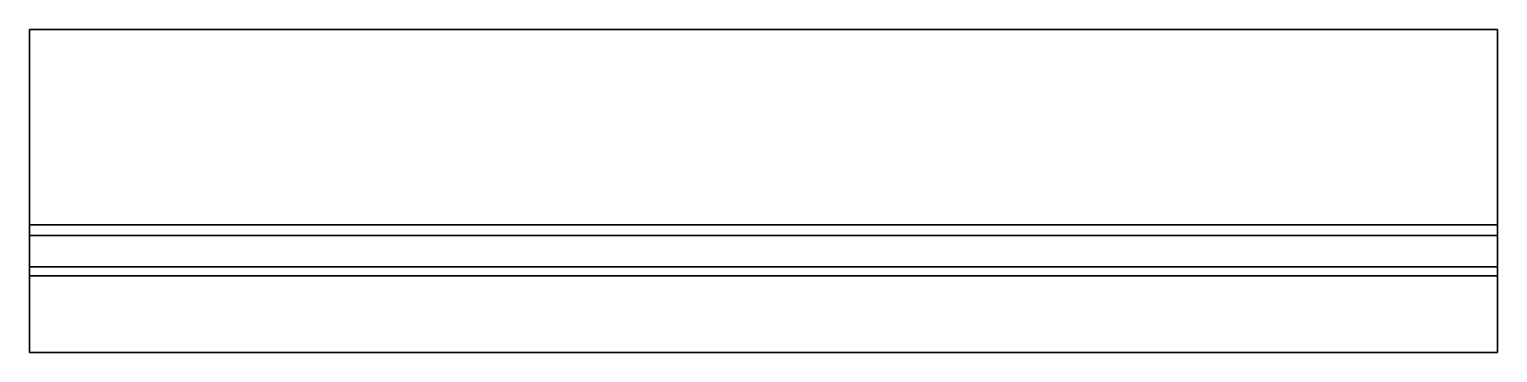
# Model space of a CAD drawing. Header units: millimetres. Extents: x 0 to 1500, y -330 to 0.
import ezdxf

# ---------------------------------------------------------------- set-up
doc = ezdxf.new("R2010")
doc.units = ezdxf.units.MM
doc.layers.add('Painel', color=5, linetype='Continuous')
doc.layers.add('Usinagem', color=2, linetype='Continuous')

msp = doc.modelspace()

# ---------------------------------------------------------------- linework, layer by layer
at = {"layer": 'Painel'}
for points in [[(0, 0, 30), (0, 0), (1500, 0), (1500, 0, 30)], [(0, -210.5), (1500, -210.5), (1500, 0), (0, 0)], [(0, -210.5, 30), (1500, -210.5, 30), (1500, 0, 30), (0, 0, 30)], [(1500, -242.5, 30), (1500, -330, 30), (0, -330, 30), (0, -242.5, 30)], [(1500, -242.5), (1500, -330), (0, -330), (0, -242.5)], [(0, -330, 30), (0, -330), (1500, -330), (1500, -330, 30)]]:
    msp.add_3dface(points, dxfattribs=at)
for points, invisible_edges in [([(0, 0, 30), (0, 0, 17), (0, -199.5, 17), (0, -210.5, 30)], 2), ([(0, 0), (0, -210.5), (0, -199.5, 13), (0, 0, 13)], 4), ([(0, 0, 17), (0, 0, 13), (0, -199.5, 13), (0, -199.5, 17)], 14), ([(1500, 0, 30), (1500, 0, 17), (1500, -199.5, 17), (1500, -210.5, 30)], 2), ([(1500, 0), (1500, -210.5), (1500, -199.5, 13), (1500, 0, 13)], 4), ([(1500, 0, 17), (1500, 0, 13), (1500, -199.5, 13), (1500, -199.5, 17)], 14), ([(0, -199.5, 17), (0, -199.5, 13), (0, -251.5, 13), (0, -251.5, 17)], 5), ([(1500, -199.5, 17), (1500, -199.5, 13), (1500, -251.5, 13), (1500, -251.5, 17)], 5), ([(0, -242.5, 30), (0, -251.5, 17), (0, -330, 17), (0, -330, 30)], 2), ([(0, -330, 13), (0, -251.5, 13), (0, -242.5), (0, -330)], 1), ([(0, -251.5, 17), (0, -251.5, 13), (0, -330, 13), (0, -330, 17)], 11), ([(1500, -242.5, 30), (1500, -251.5, 17), (1500, -330, 17), (1500, -330, 30)], 2), ([(1500, -330, 13), (1500, -251.5, 13), (1500, -242.5), (1500, -330)], 1), ([(1500, -251.5, 17), (1500, -251.5, 13), (1500, -330, 13), (1500, -330, 17)], 11)]:
    msp.add_3dface(points, dxfattribs=dict(at, invisible_edges=invisible_edges))
at = {"layer": 'Usinagem'}
for points in [[(0, -210.5), (1500, -210.5), (1500, -199.5, 13), (0, -199.5, 13)], [(0, -199.5, 17), (1500, -199.5, 17), (1500, -210.5, 30), (0, -210.5, 30)], [(0, -251.5, 17), (0, -199.5, 17), (1500, -199.5, 17), (1500, -251.5, 17)], [(1500, -251.5, 13), (1500, -199.5, 13), (0, -199.5, 13), (0, -251.5, 13)], [(0, -242.5), (1500, -242.5), (1500, -251.5, 13), (0, -251.5, 13)], [(0, -251.5, 17), (1500, -251.5, 17), (1500, -242.5, 30), (0, -242.5, 30)]]:
    msp.add_3dface(points, dxfattribs=at)

doc.saveas('drawing.dxf')
